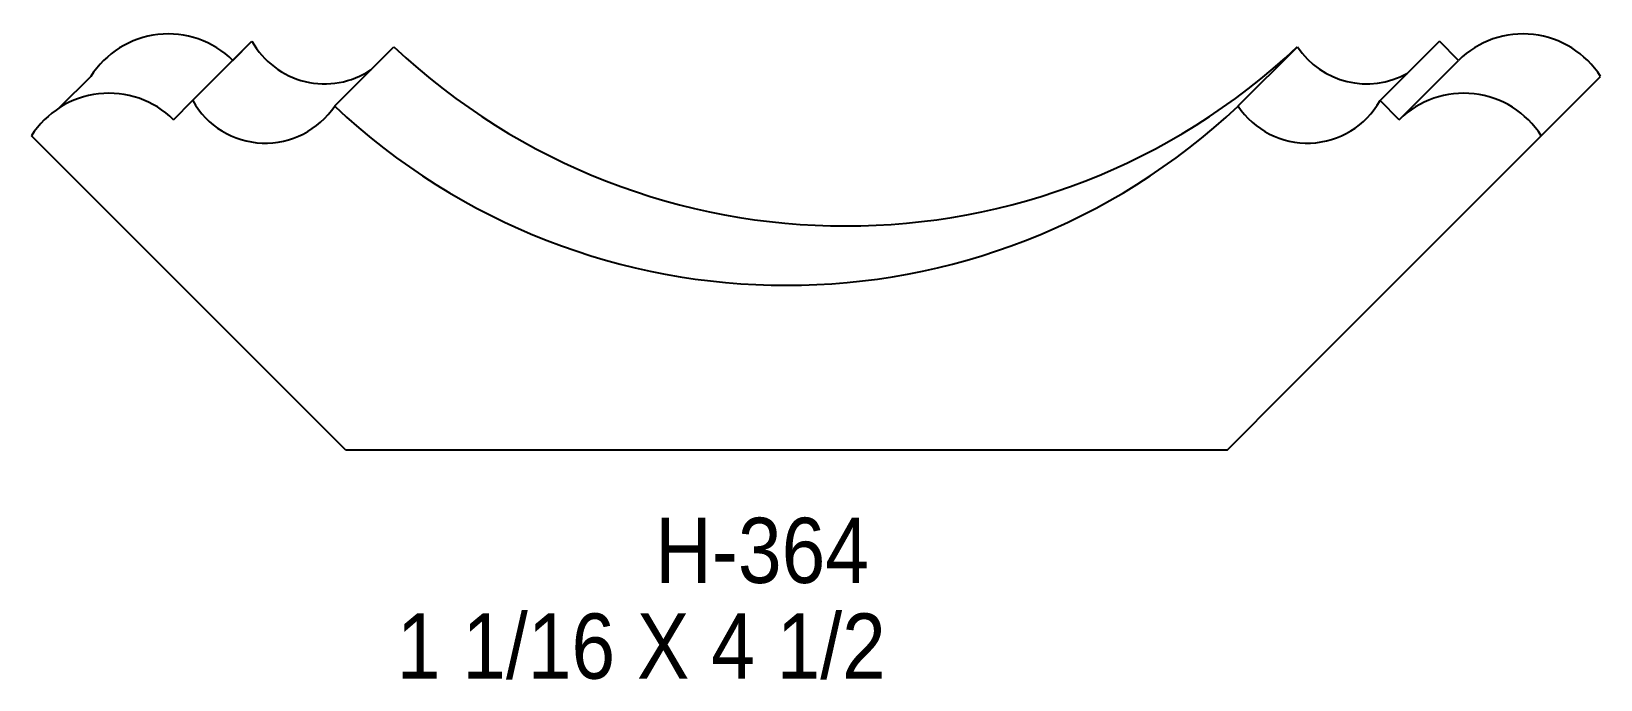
# Model space of a CAD drawing. Extents: x 68.13 to 72.8, y 140.57 to 142.51.
import ezdxf

# ---------------------------------------------------------------- set-up
doc = ezdxf.new("R2010")
doc.units = 0
doc.header["$LTSCALE"] = 5
doc.layers.add('PROFILE', color=7, linetype='CONTINUOUS')
doc.styles.add('TXT', font='TXT', dxfattribs={"height": 3.5})

msp = doc.modelspace()

# ---------------------------------------------------------------- linework, layer by layer
at = {"layer": 'PROFILE', "color": 1, "linetype": 'CONTINUOUS'}
for p, q in [((68.6058, 142.3), (68.7825, 142.4768)), ((68.7256, 142.4198), (68.7825, 142.4768)), ((72.1436, 142.3), (72.3203, 142.4768)), ((72.3772, 142.4198), (72.3203, 142.4768)), ((69.0289, 142.2839), (69.2056, 142.4606)), ((71.7205, 142.2839), (71.8972, 142.4606)), ((72.2005, 142.2431), (72.3772, 142.4198)), ((68.302, 142.3717), (68.2093, 142.279)), ((71.8654, 141.4363), (72.8008, 142.3717)), ((68.5489, 142.2431), (68.6058, 142.3)), ((72.2005, 142.2431), (72.1436, 142.3)), ((69.0607, 141.2596), (68.1253, 142.195)), ((71.6887, 141.2596), (71.8654, 141.4363)), ((69.0607, 141.2596), (71.6887, 141.2596))]:
    msp.add_line(p, q, dxfattribs=at)
for centre, major_axis, start_param, end_param in [((68.5332, 142.2245), (0, 0.2741), -0.777653, 1.003801), ((68.999, 142.5982), (0, 0.2482), -4.201363, -2.554214), ((72.5696, 142.2245), (0, 0.2741), -1.003801, 0.777653), ((70.5514, 143.8886), (1.9622, 0), -2.32658, -0.815012), ((72.1038, 142.5982), (0, 0.2482), -4.12501, -2.630567), ((68.3565, 142.0478), (0.2741, 0), 0.793144, 2.574598), ((72.3929, 142.0478), (0, 0.2741), -1.003801, 0.777653), ((68.8223, 142.4214), (0, 0.2482), -4.201363, -2.158175), ((70.3747, 143.7118), (0, 1.9622), -3.897377, -2.385809), ((71.9271, 142.4214), (0, 0.2482), -4.12501, -2.081822)]:
    msp.add_ellipse(centre, major_axis=major_axis, ratio=1, start_param=start_param, end_param=end_param, dxfattribs=at)

# ---------------------------------------------------------------- texts
at = {"layer": 'PROFILE', "color": 1, "linetype": 'CONTINUOUS', "style": 'TXT', "width": 0.9}
for s, height, p in [('H-364', 0.19439, (69.9837, 140.8626)), ('1 1/16 X 4 1/2', 0.194395, (69.2141, 140.5774))]:
    msp.add_text(s, height=height, dxfattribs=at).set_placement(p)

doc.saveas('drawing.dxf')
